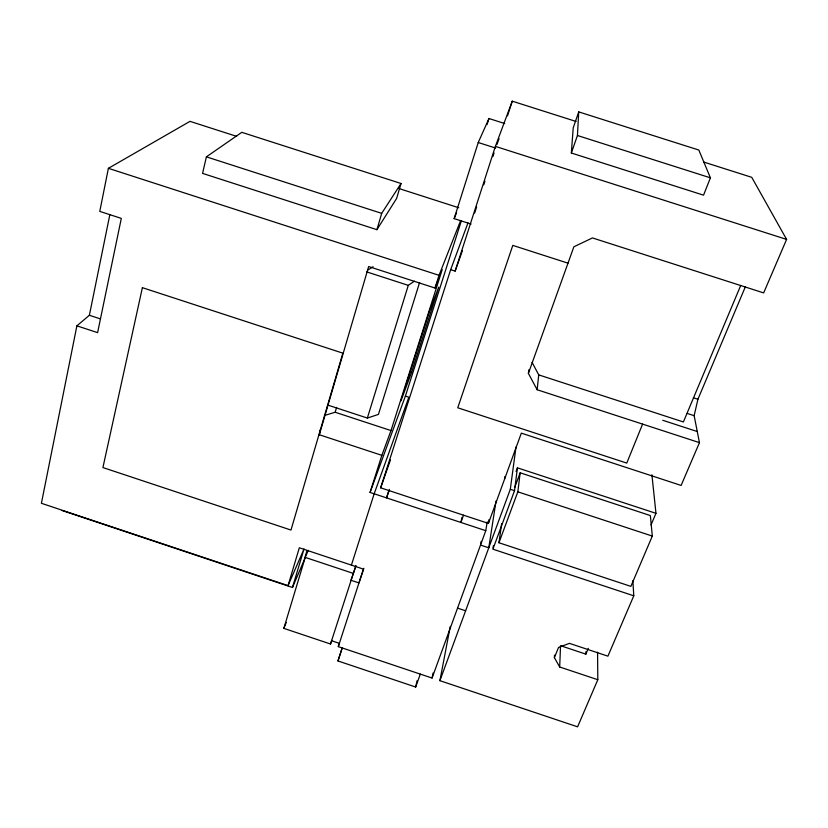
<?xml version="1.0" encoding="UTF-8"?>
<svg xmlns="http://www.w3.org/2000/svg" width="828" height="828" viewBox="0 0 828 828"><rect width="100%" height="100%" fill="white"/><g stroke="black" fill="none" stroke-linecap="round" stroke-linejoin="round"><path stroke-width="1.24" d="M450.256 626.444L439.906 680.678L577.602 726.829L597.806 679.716L559.687 666.995L560.546 645.695L585.872 654.13L585.893 651.677M559.687 666.995L554.387 657.639L554.501 655.155M571.351 153.014L577.437 135.502L578.731 111.894L698.832 150.044L710.403 177.834L703.552 195.17L571.351 153.014L573.214 127.843L578.731 111.894M467.975 222.877L450.67 269.669L380.652 487.827L488.427 523.41L521.329 433.137L681.113 485.436L699.453 442.649L537.144 389.74L538.738 374.887L532.073 362.374M498.953 542.754L517.842 491.832L520.15 472.798L650.353 515.565L652.309 536.078L630.874 586.379L498.953 542.754L501.633 523.741M554.387 657.639L558.558 647.424L569.426 643.356L607.907 656.169L633.782 595.808L492.898 549.181L514.53 490.662L517.428 467.841L655.962 513.329L651.036 524.942M537.144 389.74L528.388 373.387L528.854 369.785M439.906 680.678L510.307 489.276L515.999 446.975M504.604 478.998L504.976 476.462M493.084 547.96L493.447 545.507M496.034 501.033L488.779 547.815L480.519 545.093M488.427 523.41L489.037 519.591M109.855 214.607L89.372 315.271L76.89 325.839L41.4 503.289L288.041 585.644L299.322 547.784L363.44 569.115L338.3 646.627L432.061 678.049L485.777 530.676L487.237 521.795M480.737 543.83L481.161 541.315M236.632 136.351L189.995 121.354L108.396 168.322L99.774 211.388L121.312 218.385L97.611 332.639L76.89 325.839M432.061 678.049L433.075 673.019M461.952 517.417L460.917 522.458L463.494 515.182M319.318 434.752L368.657 266.533L434.99 288.03L442.204 269.628L391.002 430.581L381.843 455.338L319.318 434.752L320.364 429.701M342.202 647.931L337.959 660.951L415.677 687.033L417.053 680.751M699.453 442.649L694.143 415.677L697.921 399.262L745.407 286.685M206.389 156.844L202.57 173.383L376.916 229.677L396.612 198.461L401.042 183.495L241.797 132.325L206.389 156.844L381.687 213.355L401.042 183.495M376.916 229.677L381.687 213.355M324.452 415.48L335.174 412.251L336.623 407.366M62.048 510.524L292.47 587.466L304.042 548.912L288.041 585.644M307.012 550.62L304.093 560.328L292.47 587.466M331.769 640.375L330.517 644.008L283.838 628.369L305.232 557.399L308.275 550.299M327.733 405.058L367.353 418.057L408.276 285.36L414.393 281.168M419.61 282.441L378.437 414.404L367.353 418.057M471.091 224.077L454.137 218.623L478.242 142.509L488.965 118.528L504.697 123.538M485.777 530.676L370.054 492.432L381.843 455.338M434.99 288.03L439.037 275.32L460.668 220.465M487.03 124.624L488.965 118.528M411.516 372.517L438.736 287.161L429.515 311.204L400.98 400.845L411.516 372.517L409.653 371.907M351.403 565.11L374.173 493.798L408.856 397.223L405.399 396.084L370.054 492.432M405.399 396.084L461.382 220.766M330.517 644.008L355.719 566.093M450.67 269.669L455.141 271.108L495.382 146.38L512.253 101.171L576.112 121.478M474.651 213.044L476.628 206.907M483.749 184.841L484.939 181.166M492.857 156.647L494.047 152.973M507.523 115.806L512.253 101.171M388.912 490.549L386.541 497.887L389.388 489.41M337.959 660.951L342.337 647.61M338.3 646.627L339.521 642.973M363.865 568.287L358.959 582.922L350.979 580.262L356.05 565.679M380.652 487.827L390.464 459.923M455.141 271.108L462.438 250.636M415.677 687.033L420.313 674.116M528.388 373.387L573.887 246.775L592.465 237.936L763.654 292.905L786.6 239.406L751.731 177.316L703.841 162.091M516.092 471.474L517.428 467.841M496.924 144.558L499.087 138.721M514.778 487.33L520.15 472.798M642.59 424.112L626.765 463.09L457.76 407.78L512.801 245.388L567.998 263.169M283.838 628.369L286.312 622.439M454.137 218.623L456.59 212.744M585.872 654.13L588.304 648.355M740.729 285.432L683.39 421.969L538.738 374.887M367.673 270.145L373.066 266.751M577.437 135.502L710.403 177.834M495.382 146.38L786.6 239.406M478.242 142.509L495.63 148.067M398.63 188.432L458.774 207.766M108.396 168.322L439.037 275.32M366.742 271.894L408.276 285.36M693.378 397.792L697.921 399.262M687.292 413.451L694.143 415.677M662.752 420.293L697.269 431.533M89.372 315.271L100.074 318.78M335.174 412.251L391.002 430.581M510.307 489.276L514.53 490.662M517.842 491.832L652.309 536.078M305.232 557.399L353.194 573.369M457.553 608.114L465.605 610.795M331.562 640.737L339.366 643.346M651.915 474.754L655.962 513.329M632.861 580.728L633.782 595.808M597.568 652.226L597.806 679.716M142.385 287.668L102.92 467.561L290.99 530.055L342.854 353.163L142.385 287.668"/></g></svg>
